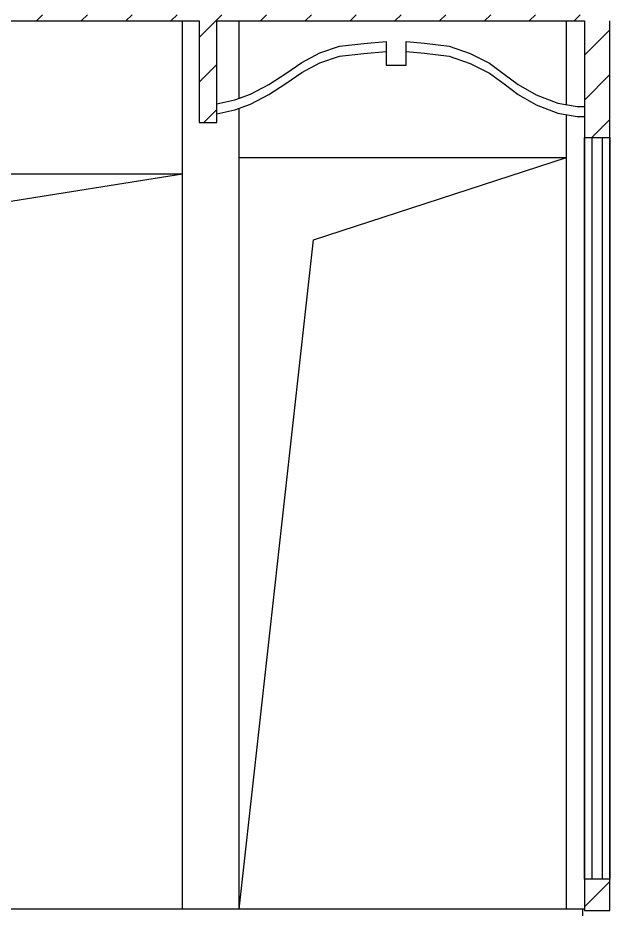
# Model space of a CAD drawing. Extents: x -20250 to 331240, y -699 to 63168.
# Drawn here: x 311556 to 313877, y 7802 to 11317 of the extents above; entities that cross this region are included whole.
import ezdxf

# ---------------------------------------------------------------- set-up
doc = ezdxf.new("R2010")
doc.units = 0
doc.header["$LTSCALE"] = 1000
doc.header["$MEASUREMENT"] = 0
for name, color, linetype in [('DOTE', 1, 'Continuous'), ('PUB_HATCH', 8, 'Continuous'), ('WALL', 9, 'Continuous'), ('空', 3, 'Continuous'), ('窗', 4, 'Continuous')]:
    doc.layers.add(name, color=color, linetype=linetype)
pattern_1 = [(45, (-59853.03, 80703.54), (-88.388383, 88.388383), [])]

msp = doc.modelspace()

# ---------------------------------------------------------------- hatches: boundary and pattern name
at = {"layer": 'PUB_HATCH'}
h = msp.add_hatch(dxfattribs=at)
h.set_pattern_fill('普通砖', color=256, scale=50, style=0)
h.set_pattern_definition(pattern_1)
h.paths.add_polyline_path([(309228.2, 11304.2), (310165, 11304.2), (310165, 11125.9), (310261.6, 11125.9), (310261.6, 11304.2), (311213, 11304.2), (311213, 11125.9), (311309.5, 11125.9), (311309.5, 11304.2), (312271, 11304.2), (312271, 10904.3), (312341, 10904.3), (312341, 11304.2), (313792, 11304.2), (313792, 10844.1), (313892, 10844.1), (313892, 11304.2), (313959, 11304.2), (313959, 11067.9), (314059, 11067.9), (314059, 12143), (314129, 12143), (314129, 12223.6), (314059, 12223.6), (313959, 12223.6), (313959, 11328.9), (307936.6, 11328.9), (307936.6, 11304.2), (308048.8, 11304.2), (309131.6, 11304.2), (309131.6, 11125.9), (309228.2, 11125.9)])
h = msp.add_hatch(dxfattribs=at)
h.set_pattern_fill('普通砖', color=256, scale=50, style=0)
h.set_pattern_definition(pattern_1)
h.paths.add_polyline_path([(313892, 7920.1), (313792, 7920.1), (313792, 7796.9), (313892, 7796.9)])

# ---------------------------------------------------------------- linework, layer by layer
at = {"layer": 'DOTE'}
msp.add_line((313784.7, 6727, 0), (313784.7, 7801.7, 0), dxfattribs=at)
at = {"layer": 'WALL'}
for points in [[(311309.5, 11304.2, 0), (312271, 11304.2, 0), (312271, 10904.3, 0), (312341, 10904.3, 0), (312341, 11304.2, 0), (313792, 11304.2, 0)], [(312205.5, 7801.7, 0), (312205.5, 11304.2, 0)], [(312429, 10999.3, 0), (312429, 11304.2, 0)], [(313720.4, 10973.6, 0), (313720.4, 11304.2, 0)], [(313792, 11304.2, 0), (313792, 7796.9, 0), (313892, 7796.9, 0), (313892, 11304.2, 0)], [(312341, 10977.2, 0), (312412.3, 10993.3, 0), (312474.4, 11015.7, 0), (312546.2, 11053.1, 0), (312613.5, 11096.8, 0), (312676.7, 11139.9, 0), (312747.9, 11178.9, 0), (312825.5, 11204.8, 0), (312920.9, 11215.7, 0), (313008.8, 11223.2, 0)], [(313008.8, 11223.2, 0), (313008.8, 11129.5, 0), (313088.1, 11129.5, 0), (313088.1, 11223.2, 0)], [(313088.1, 11223.2, 0), (313159.9, 11216.9, 0), (313257.1, 11204.2, 0), (313341, 11176.1, 0), (313416.2, 11138.2, 0), (313474.9, 11095, 0), (313530, 11053.1, 0), (313600.7, 11012.3, 0), (313685.8, 10979.5, 0), (313762.8, 10966.3, 0), (313792, 10966.3, 0)], [(312341, 10937.9, 0), (312412.3, 10954, 0), (312474.4, 10976.4, 0), (312546.2, 11013.8, 0), (312613.5, 11057.5, 0), (312676.7, 11100.6, 0), (312747.9, 11139.7, 0), (312825.5, 11165.5, 0), (312920.9, 11176.4, 0), (313008.8, 11183.9, 0)], [(313088.1, 11183.9, 0), (313159.9, 11177.6, 0), (313257.1, 11164.9, 0), (313341, 11136.8, 0), (313416.2, 11098.8, 0), (313474.9, 11055.7, 0), (313530, 11013.8, 0), (313600.7, 10973, 0), (313685.8, 10940.2, 0), (313762.8, 10927, 0), (313792, 10927, 0)], [(312429, 7801.7, 0), (312429, 10960.1, 0)], [(313720.4, 7801.7, 0), (313720.4, 10934.3, 0)], [(312429, 10765.8, 0), (313720.4, 10765.8, 0)], [(308272.3, 10701.8, 0), (312205.5, 10701.8, 0)], [(313792, 7801.7, 0), (306327.5, 7801.7, 0), (306327.5, 7864.9, 0), (302149.2, 7864.9, 0)]]:
    msp.add_polyline3d(points, dxfattribs=at)
at = {"layer": '空'}
for points in [[(312429, 7801.7, 0), (312721.9, 10441.1, 0), (313720.4, 10765.8, 0)], [(308272.3, 7801.7, 0), (309294.7, 10238.1, 0), (312205.5, 10701.8, 0)]]:
    msp.add_polyline3d(points, dxfattribs=at)
at = {"layer": '窗'}
msp.add_polyline3d([(313792, 10844.1, 0), (313892, 10844.1, 0), (313892, 7920.1, 0), (313792, 7920.1, 0)], close=True, dxfattribs=at)
for points in [[(313822, 7920.1, 0), (313822, 10844.1, 0)], [(313862, 7920.1, 0), (313862, 10844.1, 0)]]:
    msp.add_polyline3d(points, dxfattribs=at)

doc.saveas('drawing.dxf')
